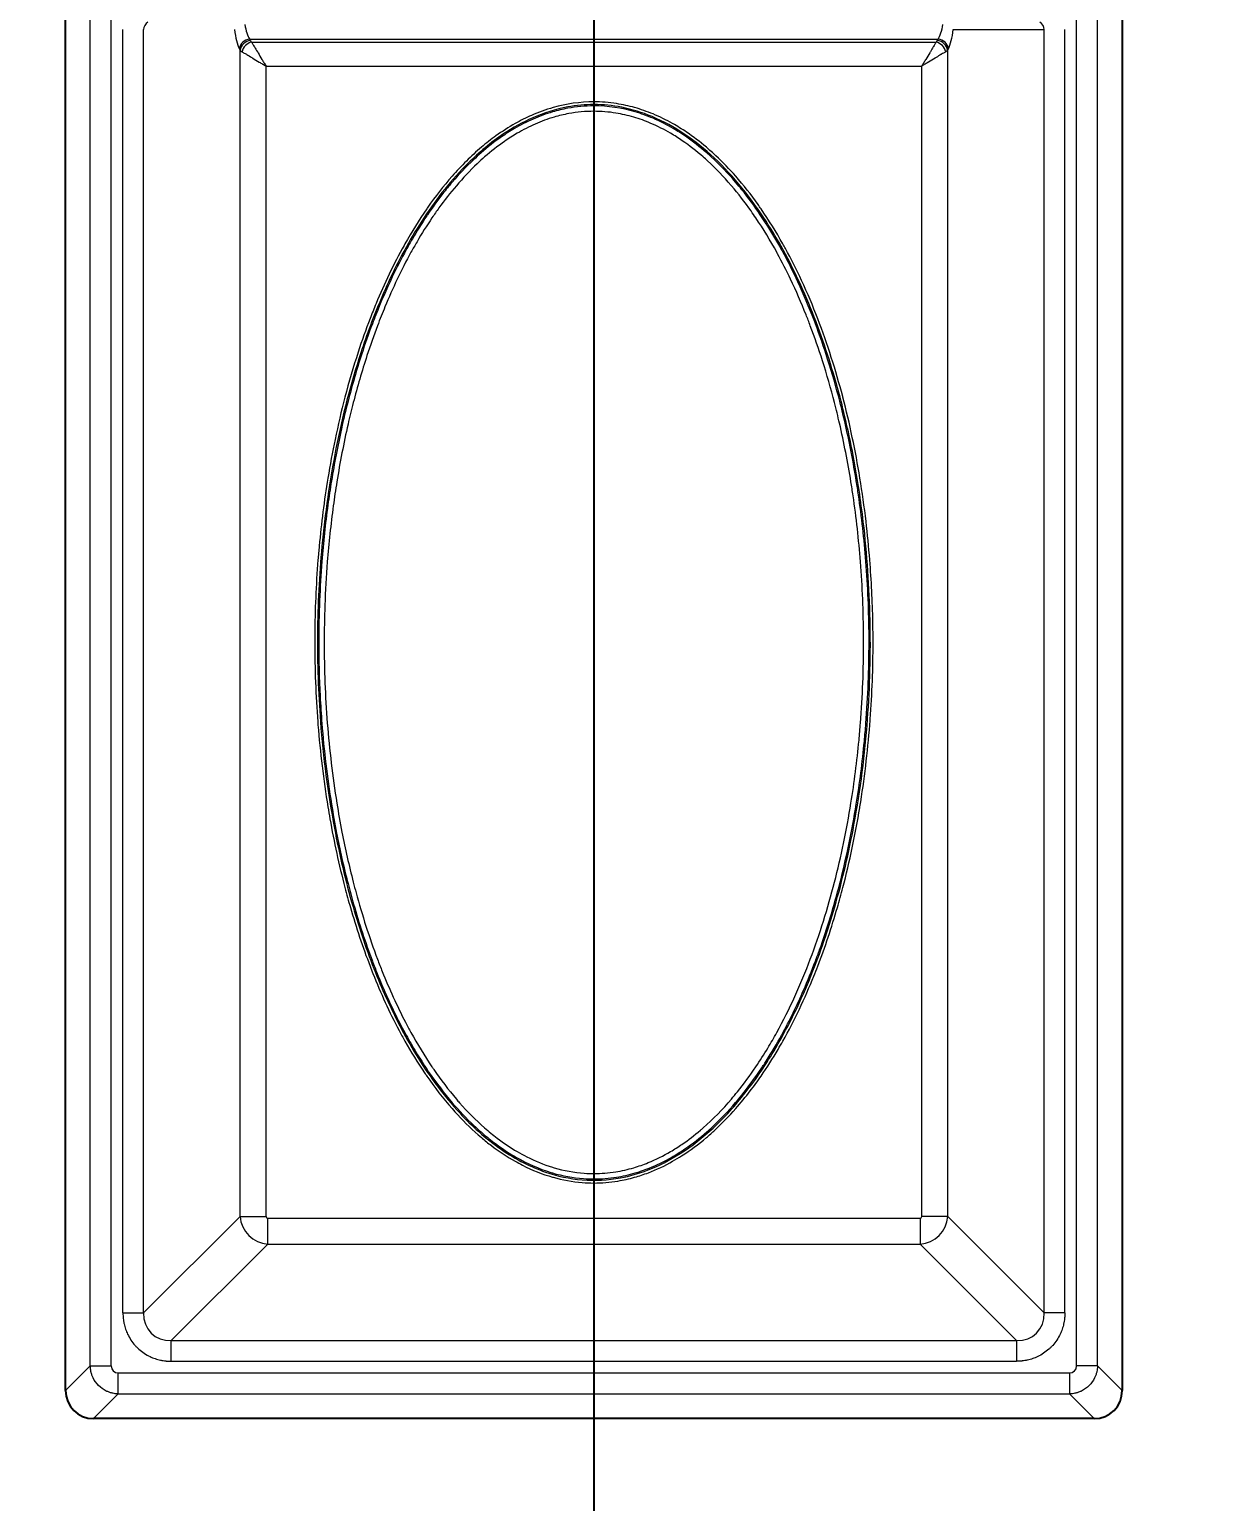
# Model space of a CAD drawing. Header units: millimetres. Extents: x 0 to 1486, y 0 to 1051.
# Drawn here: x 816.52 to 849.58, y 163.98 to 205.36 of the extents above; entities that cross this region are included whole.
import ezdxf

# ---------------------------------------------------------------- set-up
doc = ezdxf.new("R2010")
doc.units = ezdxf.units.MM
doc.header["$LTSCALE"] = 1.25
for name, color, linetype, lineweight, true_color in [('Bemaßungen(DIN)', 7, 'Continuous', 5, 0x262659), ('Sichtbare Kanten(DIN)', 7, 'Continuous', 25, 0x262659), ('Sichtbare tangentiale Kanten(DIN)', 7, 'Continuous', 15, 0x1a1a3e)]:
    doc.layers.add(name, color=color, linetype=linetype, lineweight=lineweight, true_color=true_color)
doc.styles.add('Aktuell-DINGroßer Text', font='arial.ttf')
doc.dimstyles.new('STANDARD-DIN', dxfattribs={"dimscale": 1.25, "dimtxt": 5.25, "dimasz": 2.5, "dimexe": 3.175, "dimexo": 0, "dimgap": 0.8, "dimtad": 1, "dimrnd": 1e-08, "dimtxsty": 'Aktuell-DINGroßer Text', "dimcen": 0.09, "dimdle": 10, "dimclrd": 256, "dimclre": 256, "dimclrt": 256, "dimazin": 2, "dimtfac": 0.666667, "dimtmove": 0, "dimatfit": 3, "dimfxl": 1, "dimtolj": 1, "dimlwd": 25, "dimlwe": 25, "dimarcsym": 0})

# ---------------------------------------------------------------- blocks, each defined once
blk = doc.blocks.new('_DotSmall')
at = {"color": 0, "linetype": 'ByBlock', "const_width": 0.5}
blk.add_lwpolyline([(-0.0625, 0, 1), (0.0625, 0, 1)], format="xyb", close=True, dxfattribs=at)
blk = doc.blocks.new('*D108')
at = {"layer": 'Bemaßungen(DIN)', "color": 250, "linetype": 'Continuous', "lineweight": 25, "true_color": 0x3f3f3f, "transparency": 16777216}
for p, q in [((798.888, 223.658), (798.888, 107.189)), ((832.388, 223.658), (832.388, 107.189)), ((802.013, 111.158), (832.388, 111.158))]:
    blk.add_line(p, q, dxfattribs=at)
at = {"layer": 'Bemaßungen(DIN)', "color": 250, "linetype": 'Continuous', "true_color": 0x3f3f3f, "transparency": 16777216}
blk.add_solid([(802.013, 111.679), (802.013, 110.637), (798.888, 111.158)], dxfattribs=at)
at = {"layer": 'Defpoints', "color": 0, "linetype": 'Continuous', "transparency": 16777216}
for p in [(798.888, 223.658), (832.388, 223.658), (832.388, 111.158)]:
    blk.add_point(p, dxfattribs=at)
at = {"layer": 'Bemaßungen(DIN)', "color": 250, "linetype": 'Continuous', "lineweight": 25, "true_color": 0x3f3f3f, "transparency": 16777216, "xscale": 3.125, "yscale": 3.125, "zscale": 3.125}
blk.add_blockref('_DotSmall', (832.388, 111.158), dxfattribs=at)
at = {"layer": 'Bemaßungen(DIN)', "color": 179, "linetype": 'Continuous', "lineweight": 25, "true_color": 0x262659, "transparency": 16777216, "insert": (801.532, 120.046), "char_height": 6.5625, "attachment_point": 1, "style": 'Aktuell-DINGroßer Text'}
blk.add_mtext('\\A1;33,5{\\H4.375;±0,1}', dxfattribs=at)
blk = doc.blocks.new('*D109')
at = {"layer": 'Bemaßungen(DIN)', "color": 250, "linetype": 'Continuous', "lineweight": 25, "true_color": 0x3f3f3f, "transparency": 16777216}
for p, q in [((832.388, 223.658), (832.388, 107.189)), ((865.888, 223.658), (865.888, 107.189)), ((832.388, 111.158), (865.888, 111.158))]:
    blk.add_line(p, q, dxfattribs=at)
at = {"layer": 'Defpoints', "color": 0, "linetype": 'Continuous', "transparency": 16777216}
for p in [(832.388, 223.658), (865.888, 223.658), (865.888, 111.158)]:
    blk.add_point(p, dxfattribs=at)
at = {"layer": 'Bemaßungen(DIN)', "color": 250, "linetype": 'Continuous', "lineweight": 25, "true_color": 0x3f3f3f, "transparency": 16777216, "xscale": 3.125, "yscale": 3.125, "zscale": 3.125, "rotation": 180}
blk.add_blockref('_DotSmall', (832.388, 111.158), dxfattribs=at)
at = {"layer": 'Bemaßungen(DIN)', "color": 250, "linetype": 'Continuous', "lineweight": 25, "true_color": 0x3f3f3f, "transparency": 16777216, "xscale": 3.125, "yscale": 3.125, "zscale": 3.125}
blk.add_blockref('_DotSmall', (865.888, 111.158), dxfattribs=at)
at = {"layer": 'Bemaßungen(DIN)', "color": 179, "linetype": 'Continuous', "lineweight": 25, "true_color": 0x262659, "transparency": 16777216, "insert": (835.057, 120.046), "char_height": 6.5625, "attachment_point": 1, "style": 'Aktuell-DINGroßer Text'}
blk.add_mtext('\\A1;33,5{\\H4.375;±0,1}', dxfattribs=at)

msp = doc.modelspace()

# ---------------------------------------------------------------- linework, layer by layer
at = {"layer": 'Sichtbare Kanten(DIN)'}
for p, q in [((817.538, 167.096), (817.538, 280.22)), ((847.238, 280.22), (847.238, 167.096)), ((846.45, 166.308), (818.326, 166.308))]:
    msp.add_line(p, q, dxfattribs=at)
for centre, major_axis in [((818.351, 167.12), (-0.583, -0.583)), ((846.426, 167.12), (0.583, -0.583))]:
    msp.add_ellipse(centre, major_axis=major_axis, ratio=0.970288, start_param=5.512866, end_param=7.053504, dxfattribs=at)
at = {"layer": 'Sichtbare tangentiale Kanten(DIN)'}
for p, q in [((818.232, 167.79), (818.232, 279.527)), ((818.823, 167.79), (818.823, 279.527)), ((845.954, 167.79), (845.954, 279.527)), ((846.545, 167.79), (846.545, 279.527)), ((819.151, 169.279), (819.151, 205.361)), ((819.733, 169.279), (819.733, 205.361)), ((842.489, 205.361), (845.044, 205.361)), ((845.044, 169.279), (845.044, 205.361)), ((845.626, 169.279), (845.626, 205.361)), ((822.714, 205.09), (842.062, 205.09)), ((822.736, 205.047), (822.714, 205.09)), ((822.768, 205.004), (842.008, 205.004)), ((842.041, 205.047), (842.062, 205.09)), ((822.445, 204.778), (822.423, 204.82)), ((822.445, 171.991), (822.445, 204.778)), ((842.332, 204.778), (842.353, 204.82)), ((842.332, 171.991), (842.332, 204.778)), ((823.172, 171.991), (823.172, 204.33)), ((823.172, 204.33), (841.604, 204.33)), ((841.604, 171.991), (841.604, 204.33)), ((832.388, 203.325), (832.388, 203.249)), ((832.388, 203.249), (832.388, 203.213)), ((832.388, 203.213), (832.388, 203.059)), ((819.733, 169.279), (822.445, 171.991)), ((822.445, 171.991), (823.172, 171.991)), ((823.221, 171.215), (823.221, 171.942)), ((823.221, 171.942), (841.556, 171.942)), ((841.556, 171.942), (841.556, 171.215)), ((842.332, 171.991), (841.604, 171.991)), ((845.044, 169.279), (842.332, 171.991)), ((820.509, 168.503), (823.221, 171.215)), ((823.221, 171.215), (841.556, 171.215)), ((844.267, 168.503), (841.556, 171.215)), ((819.151, 169.279), (819.733, 169.279)), ((845.626, 169.279), (845.044, 169.279)), ((820.509, 168.503), (844.267, 168.503)), ((820.509, 167.921), (820.509, 168.503)), ((844.267, 168.503), (844.267, 167.921)), ((817.538, 167.096), (818.232, 167.79)), ((818.232, 167.79), (818.823, 167.79)), ((820.509, 167.921), (844.267, 167.921)), ((846.545, 167.79), (845.954, 167.79)), ((847.238, 167.096), (846.545, 167.79)), ((819.02, 167.002), (819.02, 167.593)), ((819.02, 167.593), (845.757, 167.593)), ((845.757, 167.593), (845.757, 167.002)), ((818.326, 166.308), (819.02, 167.002)), ((819.02, 167.002), (845.757, 167.002)), ((846.45, 166.308), (845.757, 167.002))]:
    msp.add_line(p, q, dxfattribs=at)
for centre, major_axis, ratio, start_param, end_param in [((820.027, 205.361), (0.294, 0), 0.850826, 2.198862, 3.141444), ((822.554, 205.895), (-0.001, 1.197), 0.249407, 2.033422, 2.685728), ((822.846, 205.898), (0, 0.9), 0.332438, 2.027023, 2.68632), ((841.931, 205.898), (0, 0.9), 0.332438, 3.596865, 4.256163), ((842.223, 205.895), (0.001, 1.197), 0.249407, 3.597457, 4.249764), ((844.75, 205.361), (-0.294, 0), 0.850826, 3.141742, 4.084323), ((822.714, 204.82), (-0.267, -0.136), 0.876427, 4.292601, 5.756816), ((822.736, 204.778), (-0.267, -0.136), 0.876427, 4.292601, 5.756816), ((822.768, 204.734), (-0.212, -0.212), 0.822157, 4.024283, 5.400495), ((823.261, 205.099), (-0.539, 0), 0.439726, 0.219686, 0.413587), ((841.515, 205.099), (0.539, 0), 0.439726, 5.869599, 6.063499), ((842.008, 204.734), (0.212, -0.212), 0.822157, 0.88269, 2.258902), ((842.041, 204.778), (0.267, -0.136), 0.876427, 0.526369, 1.990584), ((842.062, 204.82), (0.267, -0.136), 0.876427, 0.526369, 1.990584), ((823.226, 204.831), (-0.803, 0), 0.281851, 0.234549, 0.438861), ((841.551, 204.831), (0.803, 0), 0.281851, 5.844325, 6.048636), ((823.224, 171.994), (0.566, -0.566), 0.950188, 3.956104, 5.468674), ((823.224, 171.994), (0.0375, 0.0375), 0.943242, 2.385308, 3.897877), ((841.553, 171.994), (-0.566, -0.566), 0.950188, 0.814511, 2.327081), ((841.553, 171.994), (-0.0375, 0.0375), 0.943242, 2.385308, 3.897877), ((820.593, 169.363), (0.65, 0.65), 0.870843, 2.385491, 3.897694), ((844.183, 169.363), (-0.65, 0.65), 0.870843, 2.385491, 3.897694), ((819.026, 167.796), (-0.146, -0.146), 0.970883, 5.512439, 7.053932), ((845.751, 167.796), (-0.146, 0.146), 0.970883, 2.370846, 3.912339)]:
    msp.add_ellipse(centre, major_axis=major_axis, ratio=ratio, start_param=start_param, end_param=end_param, dxfattribs=at)
for points, knots in [([(822.768, 205.004), (822.774, 204.995), (822.779, 204.985), (822.785, 204.975), (822.792, 204.965), (822.798, 204.954), (822.805, 204.943), (822.816, 204.924), (822.828, 204.904), (822.841, 204.883), (822.843, 204.879), (822.846, 204.874), (822.848, 204.87), (822.874, 204.827), (822.902, 204.781), (822.931, 204.732), (822.937, 204.723), (822.943, 204.713), (822.949, 204.703), (822.984, 204.644), (823.021, 204.583), (823.058, 204.52), (823.077, 204.489), (823.096, 204.457), (823.115, 204.426), (823.125, 204.41), (823.134, 204.394), (823.144, 204.378), (823.153, 204.362), (823.163, 204.346), (823.172, 204.33)], [0, 0, 0, 0, 0.0583903, 0.0583903, 0.0583903, 0.1166231, 0.1166231, 0.1166231, 0.213731, 0.213731, 0.213731, 0.233069, 0.233069, 0.233069, 0.4274621, 0.4274621, 0.4274621, 0.4661163, 0.4661163, 0.4661163, 0.6989275, 0.6989275, 0.6989275, 0.8156207, 0.8156207, 0.8156207, 0.8739806, 0.8739806, 0.8739806, 0.9322842, 0.9322842, 0.9322842, 0.9322842]), ([(842.008, 205.004), (842.003, 204.995), (841.997, 204.985), (841.991, 204.975), (841.985, 204.965), (841.978, 204.954), (841.972, 204.943), (841.961, 204.924), (841.949, 204.904), (841.936, 204.883), (841.933, 204.879), (841.931, 204.874), (841.928, 204.87), (841.903, 204.827), (841.875, 204.781), (841.845, 204.732), (841.84, 204.723), (841.834, 204.713), (841.828, 204.703), (841.792, 204.644), (841.756, 204.583), (841.718, 204.52), (841.699, 204.489), (841.68, 204.457), (841.661, 204.426), (841.652, 204.41), (841.642, 204.394), (841.633, 204.378), (841.623, 204.362), (841.614, 204.346), (841.604, 204.33)], [0, 0, 0, 0, 0.0583903, 0.0583903, 0.0583903, 0.1166231, 0.1166231, 0.1166231, 0.2137311, 0.2137311, 0.2137311, 0.233069, 0.233069, 0.233069, 0.4274621, 0.4274621, 0.4274621, 0.4661163, 0.4661163, 0.4661163, 0.6989275, 0.6989275, 0.6989275, 0.8156207, 0.8156207, 0.8156207, 0.8739806, 0.8739806, 0.8739806, 0.9322842, 0.9322842, 0.9322842, 0.9322842]), ([(822.499, 204.734), (822.508, 204.729), (822.517, 204.723), (822.528, 204.717), (822.538, 204.711), (822.549, 204.705), (822.56, 204.698), (822.579, 204.687), (822.599, 204.675), (822.62, 204.662), (822.624, 204.66), (822.628, 204.657), (822.632, 204.654), (822.675, 204.629), (822.722, 204.601), (822.77, 204.572), (822.78, 204.566), (822.79, 204.56), (822.799, 204.554), (822.858, 204.519), (822.92, 204.482), (822.982, 204.444), (823.014, 204.425), (823.045, 204.407), (823.077, 204.387), (823.093, 204.378), (823.109, 204.368), (823.125, 204.359), (823.14, 204.349), (823.156, 204.34), (823.172, 204.33)], [0, 0, 0, 0, 0.0583903, 0.0583903, 0.0583903, 0.1166231, 0.1166231, 0.1166231, 0.213731, 0.213731, 0.213731, 0.233069, 0.233069, 0.233069, 0.4274621, 0.4274621, 0.4274621, 0.4661163, 0.4661163, 0.4661163, 0.6989275, 0.6989275, 0.6989275, 0.8156207, 0.8156207, 0.8156207, 0.8739806, 0.8739806, 0.8739806, 0.9322842, 0.9322842, 0.9322842, 0.9322842]), ([(842.278, 204.734), (842.269, 204.729), (842.259, 204.723), (842.249, 204.717), (842.239, 204.711), (842.228, 204.705), (842.217, 204.698), (842.198, 204.687), (842.178, 204.675), (842.157, 204.662), (842.153, 204.66), (842.148, 204.657), (842.144, 204.654), (842.101, 204.629), (842.055, 204.601), (842.006, 204.572), (841.997, 204.566), (841.987, 204.56), (841.977, 204.554), (841.918, 204.519), (841.857, 204.482), (841.794, 204.444), (841.763, 204.425), (841.731, 204.407), (841.7, 204.387), (841.684, 204.378), (841.668, 204.368), (841.652, 204.359), (841.636, 204.349), (841.62, 204.34), (841.604, 204.33)], [0, 0, 0, 0, 0.0583903, 0.0583903, 0.0583903, 0.1166231, 0.1166231, 0.1166231, 0.2137311, 0.2137311, 0.2137311, 0.233069, 0.233069, 0.233069, 0.4274621, 0.4274621, 0.4274621, 0.4661163, 0.4661163, 0.4661163, 0.6989275, 0.6989275, 0.6989275, 0.8156207, 0.8156207, 0.8156207, 0.8739806, 0.8739806, 0.8739806, 0.9322842, 0.9322842, 0.9322842, 0.9322842]), ([(832.388, 203.325), (832.601, 203.325), (832.815, 203.308), (833.025, 203.275), (833.197, 203.248), (833.367, 203.211), (833.534, 203.164), (833.71, 203.114), (833.882, 203.054), (834.051, 202.984), (834.24, 202.905), (834.423, 202.815), (834.601, 202.715), (834.733, 202.64), (834.863, 202.56), (834.989, 202.475), (835.183, 202.343), (835.37, 202.2), (835.549, 202.049), (835.641, 201.971), (835.73, 201.891), (835.817, 201.81), (836.012, 201.627), (836.198, 201.435), (836.374, 201.234), (836.598, 200.98), (836.807, 200.714), (837.003, 200.438), (837.031, 200.398), (837.059, 200.358), (837.087, 200.318), (837.307, 200), (837.511, 199.671), (837.7, 199.334), (837.725, 199.29), (837.75, 199.246), (837.774, 199.202), (837.935, 198.907), (838.086, 198.606), (838.228, 198.301), (838.391, 197.948), (838.542, 197.59), (838.681, 197.227), (838.956, 196.512), (839.187, 195.78), (839.381, 195.04), (839.383, 195.034), (839.384, 195.028), (839.386, 195.022), (839.582, 194.273), (839.74, 193.515), (839.865, 192.751), (839.932, 192.346), (839.989, 191.939), (840.037, 191.531), (840.079, 191.171), (840.115, 190.809), (840.143, 190.447), (840.189, 189.868), (840.218, 189.287), (840.229, 188.706), (840.233, 188.513), (840.235, 188.321), (840.235, 188.129), (840.235, 187.408), (840.209, 186.688), (840.156, 185.97), (840.152, 185.917), (840.148, 185.863), (840.144, 185.81), (840.082, 185.039), (839.99, 184.27), (839.865, 183.506), (839.864, 183.498), (839.863, 183.49), (839.861, 183.483), (839.737, 182.727), (839.58, 181.976), (839.386, 181.236), (839.337, 181.049), (839.286, 180.863), (839.233, 180.678), (839.071, 180.12), (838.888, 179.568), (838.679, 179.026), (838.644, 178.933), (838.607, 178.84), (838.57, 178.747), (838.318, 178.122), (838.031, 177.511), (837.701, 176.923), (837.656, 176.845), (837.611, 176.767), (837.566, 176.689), (837.415, 176.434), (837.256, 176.183), (837.087, 175.939), (836.989, 175.798), (836.887, 175.658), (836.783, 175.522), (836.652, 175.351), (836.516, 175.185), (836.374, 175.023), (836.189, 174.813), (835.995, 174.611), (835.789, 174.421), (835.711, 174.349), (835.631, 174.278), (835.549, 174.209), (835.329, 174.023), (835.097, 173.85), (834.854, 173.695), (834.771, 173.642), (834.686, 173.591), (834.601, 173.543), (834.382, 173.419), (834.154, 173.311), (833.919, 173.221), (833.793, 173.173), (833.664, 173.13), (833.534, 173.093), (833.379, 173.049), (833.221, 173.014), (833.063, 172.988), (832.84, 172.951), (832.614, 172.932), (832.388, 172.932), (832.277, 172.932), (832.166, 172.937), (832.055, 172.946), (831.781, 172.968), (831.508, 173.018), (831.243, 173.093), (831.238, 173.094), (831.234, 173.096), (831.229, 173.097), (830.937, 173.18), (830.654, 173.294), (830.383, 173.431), (830.313, 173.467), (830.244, 173.504), (830.176, 173.543), (829.944, 173.674), (829.721, 173.822), (829.509, 173.983), (829.413, 174.056), (829.319, 174.131), (829.227, 174.209), (828.992, 174.408), (828.77, 174.623), (828.56, 174.848), (828.507, 174.906), (828.454, 174.964), (828.402, 175.023), (828.147, 175.314), (827.91, 175.621), (827.69, 175.939), (827.67, 175.968), (827.65, 175.997), (827.631, 176.026), (827.433, 176.317), (827.248, 176.617), (827.076, 176.923), (827.02, 177.022), (826.966, 177.121), (826.913, 177.221), (826.638, 177.739), (826.395, 178.273), (826.179, 178.818), (826.151, 178.887), (826.124, 178.956), (826.097, 179.026), (825.889, 179.568), (825.705, 180.12), (825.544, 180.678), (825.49, 180.863), (825.439, 181.049), (825.39, 181.236), (825.223, 181.875), (825.083, 182.521), (824.968, 183.172), (824.948, 183.283), (824.929, 183.395), (824.911, 183.506), (824.786, 184.27), (824.694, 185.039), (824.633, 185.81), (824.631, 185.838), (824.628, 185.867), (824.626, 185.895), (824.57, 186.638), (824.542, 187.383), (824.542, 188.129), (824.542, 188.2), (824.542, 188.27), (824.542, 188.341), (824.547, 189.044), (824.577, 189.747), (824.633, 190.447), (824.643, 190.578), (824.654, 190.708), (824.667, 190.838), (824.726, 191.478), (824.807, 192.117), (824.911, 192.751), (824.971, 193.114), (825.038, 193.477), (825.113, 193.837), (825.196, 194.234), (825.288, 194.629), (825.39, 195.022), (825.502, 195.448), (825.626, 195.872), (825.763, 196.291), (825.866, 196.607), (825.978, 196.921), (826.097, 197.231), (826.152, 197.373), (826.208, 197.514), (826.266, 197.654), (826.497, 198.214), (826.757, 198.761), (827.052, 199.29), (827.06, 199.305), (827.068, 199.319), (827.076, 199.334), (827.266, 199.671), (827.469, 200), (827.69, 200.318), (827.699, 200.332), (827.709, 200.346), (827.719, 200.36), (827.931, 200.663), (828.158, 200.956), (828.402, 201.234), (828.531, 201.38), (828.664, 201.522), (828.803, 201.659), (828.939, 201.794), (829.081, 201.924), (829.227, 202.049), (829.359, 202.161), (829.496, 202.268), (829.636, 202.369), (829.81, 202.494), (829.99, 202.61), (830.175, 202.715), (830.325, 202.799), (830.48, 202.877), (830.637, 202.946), (830.834, 203.032), (831.036, 203.105), (831.243, 203.164), (831.615, 203.269), (832.002, 203.325), (832.388, 203.325)], [0, 0, 0, 0, 0.639708, 0.639708, 0.639708, 1.160348, 1.160348, 1.160348, 1.708499, 1.708499, 1.708499, 2.321068, 2.321068, 2.321068, 2.777127, 2.777127, 2.777127, 3.481707, 3.481707, 3.481707, 3.840961, 3.840961, 3.840961, 4.642216, 4.642216, 4.642216, 5.656868, 5.656868, 5.656868, 5.802986, 5.802986, 5.802986, 6.963587, 6.963587, 6.963587, 7.114552, 7.114552, 7.114552, 8.124051, 8.124051, 8.124051, 9.289556, 9.289556, 9.289556, 11.587453, 11.587453, 11.587453, 11.605982, 11.605982, 11.605982, 13.927144, 13.927144, 13.927144, 15.159529, 15.159529, 15.159529, 16.248341, 16.248341, 16.248341, 17.992352, 17.992352, 17.992352, 18.569576, 18.569576, 18.569576, 20.730291, 20.730291, 20.730291, 20.890769, 20.890769, 20.890769, 23.211965, 23.211965, 23.211965, 23.235727, 23.235727, 23.235727, 25.53318, 25.53318, 25.53318, 26.112017, 26.112017, 26.112017, 27.854377, 27.854377, 27.854377, 28.153739, 28.153739, 28.153739, 30.175566, 30.175566, 30.175566, 30.445968, 30.445968, 30.445968, 31.33622, 31.33622, 31.33622, 31.85246, 31.85246, 31.85246, 32.496894, 32.496894, 32.496894, 33.336993, 33.336993, 33.336993, 33.657412, 33.657412, 33.657412, 34.522413, 34.522413, 34.522413, 34.818036, 34.818036, 34.818036, 35.57249, 35.57249, 35.57249, 35.978641, 35.978641, 35.978641, 36.46173, 36.46173, 36.46173, 37.139135, 37.139135, 37.139135, 37.472442, 37.472442, 37.472442, 38.299742, 38.299742, 38.299742, 38.313597, 38.313597, 38.313597, 39.224503, 39.224503, 39.224503, 39.460285, 39.460285, 39.460285, 40.259784, 40.259784, 40.259784, 40.620853, 40.620853, 40.620853, 41.545701, 41.545701, 41.545701, 41.781511, 41.781511, 41.781511, 42.942132, 42.942132, 42.942132, 43.047049, 43.047049, 43.047049, 44.102719, 44.102719, 44.102719, 44.442229, 44.442229, 44.442229, 46.200033, 46.200033, 46.200033, 46.423921, 46.423921, 46.423921, 48.166433, 48.166433, 48.166433, 48.745108, 48.745108, 48.745108, 50.727284, 50.727284, 50.727284, 51.066318, 51.066318, 51.066318, 53.387519, 53.387519, 53.387519, 53.473034, 53.473034, 53.473034, 55.708716, 55.708716, 55.708716, 55.921312, 55.921312, 55.921312, 58.029915, 58.029915, 58.029915, 58.421576, 58.421576, 58.421576, 60.351166, 60.351166, 60.351166, 61.455449, 61.455449, 61.455449, 62.672368, 62.672368, 62.672368, 63.995258, 63.995258, 63.995258, 64.993535, 64.993535, 64.993535, 65.448701, 65.448701, 65.448701, 67.264643, 67.264643, 67.264643, 67.314699, 67.314699, 67.314699, 68.475297, 68.475297, 68.475297, 68.525889, 68.525889, 68.525889, 69.636002, 69.636002, 69.636002, 70.220476, 70.220476, 70.220476, 70.796631, 70.796631, 70.796631, 71.316647, 71.316647, 71.316647, 71.957253, 71.957253, 71.957253, 72.473802, 72.473802, 72.473802, 73.117889, 73.117889, 73.117889, 74.278288, 74.278288, 74.278288, 74.278288]), ([(832.388, 203.249), (832.65, 203.249), (833.209, 203.193), (834.083, 202.923), (834.962, 202.439), (835.811, 201.748), (836.571, 200.92), (837.202, 200.037), (837.935, 198.801), (838.672, 197.157), (839.297, 195.172), (839.715, 193.286), (840.029, 191.196), (840.195, 188.752), (840.122, 185.897), (839.782, 183.2), (839.224, 180.794), (838.507, 178.683), (837.664, 176.92), (836.706, 175.491), (835.801, 174.488), (834.869, 173.754), (833.98, 173.295), (833.047, 173.027), (832.065, 172.973), (831.144, 173.173), (830.39, 173.496), (829.76, 173.875), (829.158, 174.351), (828.554, 174.946), (827.985, 175.635), (827.444, 176.429), (826.839, 177.483), (826.195, 178.899), (825.556, 180.789), (825.005, 183.145), (824.674, 185.714), (824.585, 188.367), (824.713, 190.938), (825.09, 193.59), (825.682, 195.915), (826.383, 197.801), (826.994, 199.068), (827.61, 200.087), (828.183, 200.882), (828.908, 201.694), (829.733, 202.387), (830.683, 202.92), (831.551, 203.193), (832.141, 203.249), (832.388, 203.249)], [0, 0, 0, 0, 0.801473, 1.708499, 2.777127, 3.840961, 5.018658, 6.172353, 7.114552, 9.351003, 11.587453, 13.373491, 15.159529, 17.94491, 20.730291, 23.740723, 26.112017, 28.153739, 30.445968, 31.987116, 33.336993, 34.522413, 35.57249, 36.368743, 37.472442, 38.554664, 39.224503, 39.965544, 40.78815, 41.545701, 42.532728, 43.487478, 44.442229, 46.200033, 48.166433, 50.445565, 53.473034, 55.947305, 58.421576, 61.208417, 63.995258, 65.629951, 67.264643, 68.228999, 69.222094, 70.220476, 71.519846, 72.473802, 73.523577, 74.278288, 74.278288, 74.278288, 74.278288]), ([(832.388, 203.213), (832.781, 203.213), (833.174, 203.152), (833.55, 203.042), (833.72, 202.992), (833.887, 202.931), (834.05, 202.862), (834.246, 202.778), (834.437, 202.681), (834.621, 202.574), (834.736, 202.506), (834.849, 202.434), (834.959, 202.359), (835.169, 202.215), (835.37, 202.057), (835.561, 201.89), (835.603, 201.853), (835.646, 201.815), (835.687, 201.777), (835.93, 201.554), (836.158, 201.316), (836.371, 201.066), (836.432, 200.995), (836.492, 200.923), (836.551, 200.85), (836.733, 200.623), (836.904, 200.389), (837.066, 200.149), (837.116, 200.075), (837.165, 200), (837.214, 199.925), (837.372, 199.678), (837.522, 199.425), (837.664, 199.168), (837.671, 199.155), (837.678, 199.142), (837.686, 199.128), (837.841, 198.844), (837.986, 198.554), (838.122, 198.261), (838.286, 197.909), (838.436, 197.552), (838.575, 197.19), (838.588, 197.156), (838.601, 197.121), (838.614, 197.086), (838.738, 196.759), (838.852, 196.429), (838.958, 196.096), (839.083, 195.703), (839.197, 195.306), (839.3, 194.907), (839.36, 194.673), (839.416, 194.438), (839.469, 194.202), (839.583, 193.695), (839.681, 193.185), (839.764, 192.672), (839.785, 192.54), (839.806, 192.408), (839.825, 192.275), (839.916, 191.655), (839.985, 191.032), (840.034, 190.407), (840.089, 189.702), (840.118, 188.994), (840.122, 188.287), (840.122, 188.234), (840.122, 188.181), (840.122, 188.129), (840.122, 187.368), (840.093, 186.608), (840.034, 185.85), (840.021, 185.685), (840.006, 185.519), (839.991, 185.353), (839.934, 184.762), (839.859, 184.172), (839.764, 183.585), (839.703, 183.205), (839.633, 182.825), (839.554, 182.448), (839.478, 182.08), (839.393, 181.714), (839.3, 181.35), (839.138, 180.722), (838.95, 180.099), (838.731, 179.488), (838.693, 179.382), (838.654, 179.276), (838.614, 179.171), (838.51, 178.895), (838.399, 178.621), (838.281, 178.349), (838.096, 177.925), (837.894, 177.507), (837.67, 177.101), (837.668, 177.097), (837.666, 177.093), (837.664, 177.089), (837.528, 176.842), (837.385, 176.6), (837.233, 176.362), (837.178, 176.277), (837.123, 176.192), (837.066, 176.109), (836.902, 175.866), (836.728, 175.629), (836.544, 175.399), (836.487, 175.329), (836.429, 175.26), (836.371, 175.191), (836.164, 174.949), (835.944, 174.718), (835.71, 174.501), (835.661, 174.456), (835.611, 174.411), (835.561, 174.367), (835.366, 174.197), (835.162, 174.038), (834.948, 173.892), (834.841, 173.819), (834.732, 173.75), (834.621, 173.684), (834.527, 173.63), (834.432, 173.578), (834.336, 173.529), (834.13, 173.425), (833.918, 173.335), (833.699, 173.262), (833.65, 173.245), (833.6, 173.23), (833.55, 173.215), (833.378, 173.164), (833.203, 173.124), (833.026, 173.096), (832.815, 173.062), (832.602, 173.045), (832.388, 173.045), (832.29, 173.045), (832.191, 173.048), (832.093, 173.056), (831.799, 173.078), (831.508, 173.132), (831.226, 173.215), (831.21, 173.22), (831.193, 173.225), (831.177, 173.23), (830.839, 173.334), (830.515, 173.479), (830.21, 173.653), (830.192, 173.663), (830.174, 173.674), (830.156, 173.684), (829.955, 173.802), (829.763, 173.932), (829.578, 174.072), (829.454, 174.166), (829.333, 174.265), (829.216, 174.367), (829.148, 174.426), (829.082, 174.487), (829.016, 174.548), (828.801, 174.751), (828.598, 174.966), (828.407, 175.19), (828.176, 175.46), (827.962, 175.742), (827.762, 176.033), (827.745, 176.058), (827.727, 176.083), (827.71, 176.109), (827.601, 176.27), (827.496, 176.435), (827.394, 176.602), (827.297, 176.762), (827.203, 176.925), (827.113, 177.089), (827.01, 177.275), (826.912, 177.463), (826.818, 177.653), (826.629, 178.036), (826.457, 178.426), (826.298, 178.821), (826.252, 178.937), (826.206, 179.054), (826.162, 179.171), (825.964, 179.696), (825.789, 180.229), (825.635, 180.768), (825.58, 180.961), (825.527, 181.155), (825.477, 181.35), (825.356, 181.819), (825.25, 182.292), (825.158, 182.767), (825.105, 183.039), (825.056, 183.312), (825.012, 183.585), (824.891, 184.336), (824.802, 185.092), (824.742, 185.85), (824.722, 186.106), (824.706, 186.363), (824.693, 186.619), (824.667, 187.122), (824.654, 187.625), (824.654, 188.129), (824.654, 188.522), (824.662, 188.916), (824.678, 189.31), (824.692, 189.676), (824.714, 190.042), (824.743, 190.407), (824.784, 190.937), (824.84, 191.465), (824.911, 191.991), (824.942, 192.219), (824.976, 192.446), (825.012, 192.672), (825.092, 193.163), (825.185, 193.651), (825.292, 194.136), (825.35, 194.394), (825.411, 194.651), (825.477, 194.907), (825.592, 195.355), (825.721, 195.8), (825.865, 196.24), (825.957, 196.524), (826.056, 196.806), (826.162, 197.086), (826.193, 197.169), (826.225, 197.251), (826.258, 197.334), (826.4, 197.694), (826.553, 198.051), (826.72, 198.402), (826.844, 198.661), (826.974, 198.917), (827.113, 199.168), (827.169, 199.27), (827.226, 199.371), (827.285, 199.472), (827.414, 199.692), (827.549, 199.909), (827.692, 200.122), (827.698, 200.131), (827.704, 200.14), (827.71, 200.149), (827.847, 200.352), (827.991, 200.551), (828.143, 200.745), (828.228, 200.854), (828.315, 200.961), (828.405, 201.067), (828.594, 201.287), (828.793, 201.498), (829.004, 201.698), (829.074, 201.763), (829.144, 201.828), (829.216, 201.89), (829.399, 202.051), (829.591, 202.202), (829.792, 202.341), (829.91, 202.423), (830.031, 202.501), (830.155, 202.574), (830.325, 202.673), (830.5, 202.763), (830.68, 202.842), (830.857, 202.92), (831.04, 202.987), (831.226, 203.042), (831.367, 203.083), (831.51, 203.118), (831.654, 203.144), (831.896, 203.189), (832.142, 203.213), (832.388, 203.213)], [0, 0, 0, 0, 1.13436, 1.13436, 1.13436, 1.648132, 1.648132, 1.648132, 2.268893, 2.268893, 2.268893, 2.658644, 2.658644, 2.658644, 3.403508, 3.403508, 3.403508, 3.570243, 3.570243, 3.570243, 4.538009, 4.538009, 4.538009, 4.814995, 4.814995, 4.814995, 5.672522, 5.672522, 5.672522, 5.936787, 5.936787, 5.936787, 6.807049, 6.807049, 6.807049, 6.85221, 6.85221, 6.85221, 7.813767, 7.813767, 7.813767, 8.965202, 8.965202, 8.965202, 9.076064, 9.076064, 9.076064, 10.116636, 10.116636, 10.116636, 11.345066, 11.345066, 11.345066, 12.065149, 12.065149, 12.065149, 13.614093, 13.614093, 13.614093, 14.013663, 14.013663, 14.013663, 15.88308, 15.88308, 15.88308, 17.995019, 17.995019, 17.995019, 18.152131, 18.152131, 18.152131, 20.421151, 20.421151, 20.421151, 20.917399, 20.917399, 20.917399, 22.690238, 22.690238, 22.690238, 23.83978, 23.83978, 23.83978, 24.959232, 24.959232, 24.959232, 26.893631, 26.893631, 26.893631, 27.228211, 27.228211, 27.228211, 28.107348, 28.107348, 28.107348, 29.483886, 29.483886, 29.483886, 29.497213, 29.497213, 29.497213, 30.332062, 30.332062, 30.332062, 30.631736, 30.631736, 30.631736, 31.500075, 31.500075, 31.500075, 31.766262, 31.766262, 31.766262, 32.704434, 32.704434, 32.704434, 32.900755, 32.900755, 32.900755, 33.658217, 33.658217, 33.658217, 34.035302, 34.035302, 34.035302, 34.350766, 34.350766, 34.350766, 35.019428, 35.019428, 35.019428, 35.169775, 35.169775, 35.169775, 35.688089, 35.688089, 35.688089, 36.304253, 36.304253, 36.304253, 36.588432, 36.588432, 36.588432, 37.438768, 37.438768, 37.438768, 37.488776, 37.488776, 37.488776, 38.512582, 38.512582, 38.512582, 38.573276, 38.573276, 38.573276, 39.250927, 39.250927, 39.250927, 39.707763, 39.707763, 39.707763, 39.971507, 39.971507, 39.971507, 40.840853, 40.840853, 40.840853, 41.886498, 41.886498, 41.886498, 41.976802, 41.976802, 41.976802, 42.555048, 42.555048, 42.555048, 43.111289, 43.111289, 43.111289, 43.74126, 43.74126, 43.74126, 45.007841, 45.007841, 45.007841, 45.380295, 45.380295, 45.380295, 47.050279, 47.050279, 47.050279, 47.649332, 47.649332, 47.649332, 49.092716, 49.092716, 49.092716, 49.918292, 49.918292, 49.918292, 52.18734, 52.18734, 52.18734, 52.954306, 52.954306, 52.954306, 54.456398, 54.456398, 54.456398, 55.632024, 55.632024, 55.632024, 56.72542, 56.72542, 56.72542, 58.309742, 58.309742, 58.309742, 58.994445, 58.994445, 58.994445, 60.475949, 60.475949, 60.475949, 61.263459, 61.263459, 61.263459, 62.642156, 62.642156, 62.642156, 63.532468, 63.532468, 63.532468, 63.795658, 63.795658, 63.795658, 64.94916, 64.94916, 64.94916, 65.801482, 65.801482, 65.801482, 66.146102, 66.146102, 66.146102, 66.904062, 66.904062, 66.904062, 66.935983, 66.935983, 66.935983, 67.662022, 67.662022, 67.662022, 68.070543, 68.070543, 68.070543, 68.924954, 68.924954, 68.924954, 69.205049, 69.205049, 69.205049, 69.919449, 69.919449, 69.919449, 70.33964, 70.33964, 70.33964, 70.911285, 70.911285, 70.911285, 71.474241, 71.474241, 71.474241, 71.898749, 71.898749, 71.898749, 72.608523, 72.608523, 72.608523, 72.608523]), ([(832.388, 203.059), (832.595, 203.059), (832.802, 203.042), (833.006, 203.009), (833.175, 202.982), (833.343, 202.944), (833.507, 202.895), (833.671, 202.847), (833.832, 202.788), (833.99, 202.721), (834.18, 202.64), (834.365, 202.546), (834.544, 202.441), (834.656, 202.376), (834.765, 202.306), (834.872, 202.233), (835.077, 202.092), (835.273, 201.938), (835.46, 201.775), (835.502, 201.738), (835.543, 201.701), (835.584, 201.664), (835.818, 201.449), (836.038, 201.219), (836.245, 200.978), (836.248, 200.975), (836.251, 200.971), (836.255, 200.967), (836.449, 200.74), (836.632, 200.502), (836.805, 200.258), (836.85, 200.193), (836.895, 200.129), (836.939, 200.063), (837.151, 199.75), (837.347, 199.426), (837.53, 199.095), (837.537, 199.081), (837.544, 199.068), (837.551, 199.055), (837.68, 198.82), (837.801, 198.581), (837.916, 198.339), (838.073, 198.01), (838.218, 197.676), (838.353, 197.337), (838.393, 197.236), (838.432, 197.134), (838.471, 197.032), (838.594, 196.708), (838.707, 196.38), (838.812, 196.049), (838.937, 195.659), (839.049, 195.265), (839.151, 194.869), (839.201, 194.676), (839.248, 194.483), (839.292, 194.29), (839.418, 193.746), (839.524, 193.198), (839.613, 192.648), (839.634, 192.516), (839.654, 192.385), (839.674, 192.253), (839.764, 191.636), (839.833, 191.017), (839.881, 190.396), (839.936, 189.694), (839.965, 188.99), (839.969, 188.286), (839.969, 188.233), (839.969, 188.181), (839.969, 188.129), (839.969, 187.372), (839.94, 186.616), (839.881, 185.862), (839.869, 185.702), (839.855, 185.542), (839.84, 185.382), (839.783, 184.789), (839.708, 184.198), (839.613, 183.609), (839.552, 183.231), (839.482, 182.854), (839.404, 182.479), (839.328, 182.114), (839.244, 181.75), (839.151, 181.389), (838.963, 180.656), (838.738, 179.933), (838.471, 179.225), (838.204, 178.517), (837.894, 177.825), (837.53, 177.163), (837.448, 177.015), (837.364, 176.868), (837.277, 176.723), (837.169, 176.544), (837.057, 176.368), (836.939, 176.194), (836.777, 175.955), (836.606, 175.721), (836.424, 175.496), (836.369, 175.426), (836.312, 175.358), (836.254, 175.291), (836.008, 175.003), (835.744, 174.731), (835.46, 174.482), (835.434, 174.46), (835.408, 174.438), (835.383, 174.416), (835.216, 174.275), (835.042, 174.141), (834.862, 174.018), (834.758, 173.947), (834.652, 173.88), (834.543, 173.816), (834.341, 173.698), (834.131, 173.593), (833.915, 173.505), (833.781, 173.451), (833.645, 173.403), (833.507, 173.362), (833.341, 173.313), (833.172, 173.274), (833.002, 173.247), (832.799, 173.214), (832.594, 173.198), (832.388, 173.198), (832.298, 173.198), (832.209, 173.201), (832.119, 173.207), (831.832, 173.227), (831.546, 173.28), (831.27, 173.362), (831.254, 173.367), (831.238, 173.371), (831.222, 173.376), (830.974, 173.453), (830.733, 173.552), (830.502, 173.669), (830.411, 173.716), (830.321, 173.765), (830.233, 173.816), (830.038, 173.931), (829.851, 174.057), (829.671, 174.194), (829.549, 174.286), (829.431, 174.382), (829.317, 174.482), (829.067, 174.701), (828.833, 174.937), (828.614, 175.185), (828.583, 175.22), (828.552, 175.255), (828.522, 175.291), (828.296, 175.555), (828.085, 175.833), (827.888, 176.12), (827.871, 176.145), (827.854, 176.169), (827.837, 176.194), (827.625, 176.508), (827.429, 176.831), (827.247, 177.163), (827.194, 177.258), (827.143, 177.354), (827.092, 177.451), (826.851, 177.915), (826.635, 178.392), (826.44, 178.878), (826.394, 178.993), (826.349, 179.109), (826.305, 179.225), (826.074, 179.838), (825.875, 180.462), (825.703, 181.094), (825.677, 181.192), (825.651, 181.29), (825.625, 181.389), (825.505, 181.855), (825.4, 182.324), (825.308, 182.797), (825.255, 183.067), (825.207, 183.338), (825.163, 183.609), (825.043, 184.356), (824.954, 185.108), (824.895, 185.862), (824.836, 186.616), (824.807, 187.372), (824.807, 188.129), (824.807, 188.476), (824.813, 188.824), (824.826, 189.172), (824.84, 189.58), (824.863, 189.988), (824.895, 190.395), (824.936, 190.922), (824.992, 191.447), (825.063, 191.971), (825.094, 192.197), (825.127, 192.423), (825.164, 192.648), (825.251, 193.189), (825.355, 193.727), (825.477, 194.261), (825.524, 194.464), (825.573, 194.667), (825.625, 194.869), (825.74, 195.314), (825.868, 195.755), (826.01, 196.192), (826.102, 196.474), (826.201, 196.754), (826.305, 197.032), (826.373, 197.211), (826.443, 197.388), (826.516, 197.565), (826.732, 198.087), (826.975, 198.599), (827.247, 199.095), (827.302, 199.195), (827.359, 199.295), (827.417, 199.394), (827.55, 199.622), (827.69, 199.845), (827.837, 200.063), (827.901, 200.157), (827.966, 200.251), (828.032, 200.343), (828.187, 200.558), (828.35, 200.766), (828.522, 200.967), (828.707, 201.183), (828.903, 201.391), (829.11, 201.587), (829.177, 201.651), (829.246, 201.714), (829.317, 201.775), (829.496, 201.932), (829.683, 202.08), (829.879, 202.215), (829.994, 202.295), (830.112, 202.371), (830.233, 202.441), (830.397, 202.538), (830.567, 202.625), (830.741, 202.702), (830.913, 202.777), (831.09, 202.842), (831.27, 202.895), (831.405, 202.935), (831.543, 202.968), (831.682, 202.994), (831.915, 203.037), (832.152, 203.059), (832.388, 203.059)], [0, 0, 0, 0, 0.620901, 0.620901, 0.620901, 1.134291, 1.134291, 1.134291, 1.648132, 1.648132, 1.648132, 2.268896, 2.268896, 2.268896, 2.658644, 2.658644, 2.658644, 3.403509, 3.403509, 3.403509, 3.570243, 3.570243, 3.570243, 4.522872, 4.522872, 4.522872, 4.538033, 4.538033, 4.538033, 5.435647, 5.435647, 5.435647, 5.672526, 5.672526, 5.672526, 6.807049, 6.807049, 6.807049, 6.85221, 6.85221, 6.85221, 7.65563, 7.65563, 7.65563, 8.748582, 8.748582, 8.748582, 9.07605, 9.07605, 9.07605, 10.116636, 10.116636, 10.116636, 11.345061, 11.345061, 11.345061, 11.940907, 11.940907, 11.940907, 13.614094, 13.614094, 13.614094, 14.013663, 14.013663, 14.013663, 15.883041, 15.883041, 15.883041, 17.995019, 17.995019, 17.995019, 18.152131, 18.152131, 18.152131, 20.421151, 20.421151, 20.421151, 20.902488, 20.902488, 20.902488, 22.690208, 22.690208, 22.690208, 23.83978, 23.83978, 23.83978, 24.959232, 24.959232, 24.959232, 27.228332, 27.228332, 27.228332, 29.497264, 29.497264, 29.497264, 30.004132, 30.004132, 30.004132, 30.631822, 30.631822, 30.631822, 31.500075, 31.500075, 31.500075, 31.766262, 31.766262, 31.766262, 32.900744, 32.900744, 32.900744, 33.002604, 33.002604, 33.002604, 33.658217, 33.658217, 33.658217, 34.035386, 34.035386, 34.035386, 34.737409, 34.737409, 34.737409, 35.169886, 35.169886, 35.169886, 35.688089, 35.688089, 35.688089, 36.304254, 36.304254, 36.304254, 36.573387, 36.573387, 36.573387, 37.438768, 37.438768, 37.438768, 37.488776, 37.488776, 37.488776, 38.267108, 38.267108, 38.267108, 38.573188, 38.573188, 38.573188, 39.250927, 39.250927, 39.250927, 39.707618, 39.707618, 39.707618, 40.702482, 40.702482, 40.702482, 40.842288, 40.842288, 40.842288, 41.886498, 41.886498, 41.886498, 41.976801, 41.976801, 41.976801, 43.111293, 43.111293, 43.111293, 43.438274, 43.438274, 43.438274, 45.007841, 45.007841, 45.007841, 45.380294, 45.380294, 45.380294, 47.344178, 47.344178, 47.344178, 47.649338, 47.649338, 47.649338, 49.092716, 49.092716, 49.092716, 49.918319, 49.918319, 49.918319, 52.187343, 52.187343, 52.187343, 54.456392, 54.456392, 54.456392, 55.49965, 55.49965, 55.49965, 56.725435, 56.725435, 56.725435, 58.309742, 58.309742, 58.309742, 58.994439, 58.994439, 58.994439, 60.637765, 60.637765, 60.637765, 61.26347, 61.26347, 61.26347, 62.642156, 62.642156, 62.642156, 63.532496, 63.532496, 63.532496, 64.10511, 64.10511, 64.10511, 65.801507, 65.801507, 65.801507, 66.146102, 66.146102, 66.146102, 66.936006, 66.936006, 66.936006, 67.277478, 67.277478, 67.277478, 68.070691, 68.070691, 68.070691, 68.924954, 68.924954, 68.924954, 69.205049, 69.205049, 69.205049, 69.919449, 69.919449, 69.919449, 70.339628, 70.339628, 70.339628, 70.911285, 70.911285, 70.911285, 71.474194, 71.474194, 71.474194, 71.898749, 71.898749, 71.898749, 72.608523, 72.608523, 72.608523, 72.608523]), ([(819.151, 169.279), (819.151, 169.253), (819.151, 169.227), (819.153, 169.201), (819.154, 169.182), (819.155, 169.163), (819.157, 169.143), (819.158, 169.137), (819.158, 169.131), (819.159, 169.124), (819.162, 169.099), (819.165, 169.073), (819.169, 169.048), (819.172, 169.035), (819.174, 169.022), (819.176, 169.01), (819.179, 168.997), (819.181, 168.985), (819.184, 168.972), (819.19, 168.947), (819.196, 168.922), (819.203, 168.898), (819.21, 168.873), (819.217, 168.849), (819.226, 168.825), (819.234, 168.801), (819.243, 168.777), (819.252, 168.753), (819.262, 168.73), (819.272, 168.706), (819.283, 168.684), (819.338, 168.569), (819.408, 168.463), (819.492, 168.369), (819.509, 168.35), (819.526, 168.331), (819.544, 168.314), (819.562, 168.296), (819.58, 168.279), (819.599, 168.262), (819.693, 168.178), (819.799, 168.108), (819.914, 168.053), (819.937, 168.042), (819.96, 168.032), (819.983, 168.022), (820.007, 168.013), (820.031, 168.004), (820.055, 167.996), (820.079, 167.987), (820.103, 167.98), (820.128, 167.973), (820.152, 167.966), (820.177, 167.96), (820.202, 167.954), (820.215, 167.951), (820.227, 167.949), (820.24, 167.946), (820.252, 167.944), (820.265, 167.941), (820.278, 167.939), (820.303, 167.935), (820.329, 167.932), (820.354, 167.929), (820.361, 167.928), (820.367, 167.928), (820.373, 167.927), (820.393, 167.925), (820.412, 167.924), (820.431, 167.923), (820.457, 167.921), (820.483, 167.921), (820.509, 167.921)], [-5.513202, -5.513202, -5.513202, -5.513202, -5.436809, -5.436809, -5.436809, -5.379514, -5.379514, -5.379514, -5.360415, -5.360415, -5.360415, -5.284022, -5.284022, -5.284022, -5.245825, -5.245825, -5.245825, -5.207629, -5.207629, -5.207629, -5.131235, -5.131235, -5.131235, -5.054842, -5.054842, -5.054842, -4.978448, -4.978448, -4.978448, -4.902055, -4.902055, -4.902055, -4.520088, -4.520088, -4.520088, -4.443694, -4.443694, -4.443694, -4.367301, -4.367301, -4.367301, -3.985334, -3.985334, -3.985334, -3.90894, -3.90894, -3.90894, -3.832547, -3.832547, -3.832547, -3.756153, -3.756153, -3.756153, -3.67976, -3.67976, -3.67976, -3.641563, -3.641563, -3.641563, -3.603367, -3.603367, -3.603367, -3.526973, -3.526973, -3.526973, -3.507875, -3.507875, -3.507875, -3.45058, -3.45058, -3.45058, -3.374186, -3.374186, -3.374186, -3.374186]), ([(845.626, 169.279), (845.626, 169.253), (845.625, 169.227), (845.624, 169.201), (845.623, 169.182), (845.621, 169.163), (845.619, 169.143), (845.619, 169.137), (845.618, 169.131), (845.617, 169.124), (845.615, 169.099), (845.611, 169.073), (845.607, 169.048), (845.605, 169.035), (845.603, 169.022), (845.6, 169.01), (845.598, 168.997), (845.595, 168.985), (845.592, 168.972), (845.587, 168.947), (845.581, 168.922), (845.574, 168.898), (845.567, 168.873), (845.559, 168.849), (845.551, 168.825), (845.542, 168.801), (845.534, 168.777), (845.524, 168.753), (845.514, 168.73), (845.504, 168.706), (845.493, 168.684), (845.439, 168.569), (845.368, 168.463), (845.285, 168.369), (845.268, 168.35), (845.251, 168.331), (845.233, 168.314), (845.215, 168.296), (845.197, 168.279), (845.178, 168.262), (845.084, 168.178), (844.977, 168.108), (844.863, 168.053), (844.84, 168.042), (844.817, 168.032), (844.793, 168.022), (844.77, 168.013), (844.746, 168.004), (844.722, 167.996), (844.698, 167.987), (844.673, 167.98), (844.649, 167.973), (844.624, 167.966), (844.599, 167.96), (844.574, 167.954), (844.562, 167.951), (844.549, 167.949), (844.537, 167.946), (844.524, 167.944), (844.511, 167.941), (844.499, 167.939), (844.473, 167.935), (844.448, 167.932), (844.422, 167.929), (844.416, 167.928), (844.409, 167.928), (844.403, 167.927), (844.384, 167.925), (844.364, 167.924), (844.345, 167.923), (844.319, 167.921), (844.293, 167.921), (844.267, 167.921)], [-5.513202, -5.513202, -5.513202, -5.513202, -5.436809, -5.436809, -5.436809, -5.379514, -5.379514, -5.379514, -5.360415, -5.360415, -5.360415, -5.284022, -5.284022, -5.284022, -5.245825, -5.245825, -5.245825, -5.207629, -5.207629, -5.207629, -5.131235, -5.131235, -5.131235, -5.054842, -5.054842, -5.054842, -4.978448, -4.978448, -4.978448, -4.902055, -4.902055, -4.902055, -4.520088, -4.520088, -4.520088, -4.443694, -4.443694, -4.443694, -4.367301, -4.367301, -4.367301, -3.985334, -3.985334, -3.985334, -3.90894, -3.90894, -3.90894, -3.832547, -3.832547, -3.832547, -3.756153, -3.756153, -3.756153, -3.67976, -3.67976, -3.67976, -3.641563, -3.641563, -3.641563, -3.603367, -3.603367, -3.603367, -3.526973, -3.526973, -3.526973, -3.507875, -3.507875, -3.507875, -3.45058, -3.45058, -3.45058, -3.374186, -3.374186, -3.374186, -3.374186]), ([(819.02, 167.002), (818.991, 167.002), (818.962, 167.005), (818.933, 167.009), (818.911, 167.011), (818.889, 167.015), (818.868, 167.02), (818.861, 167.021), (818.854, 167.023), (818.847, 167.025), (818.818, 167.032), (818.79, 167.04), (818.763, 167.05), (818.749, 167.056), (818.735, 167.061), (818.722, 167.067), (818.708, 167.072), (818.695, 167.079), (818.682, 167.085), (818.603, 167.124), (818.531, 167.176), (818.468, 167.238), (818.406, 167.301), (818.354, 167.373), (818.315, 167.452), (818.309, 167.465), (818.303, 167.478), (818.297, 167.492), (818.291, 167.505), (818.286, 167.519), (818.281, 167.533), (818.271, 167.56), (818.262, 167.588), (818.255, 167.616), (818.253, 167.624), (818.252, 167.631), (818.25, 167.638), (818.245, 167.659), (818.242, 167.681), (818.239, 167.703), (818.235, 167.731), (818.233, 167.761), (818.232, 167.79)], [-3.12982, -3.12982, -3.12982, -3.12982, -3.041776, -3.041776, -3.041776, -2.975742, -2.975742, -2.975742, -2.953731, -2.953731, -2.953731, -2.865686, -2.865686, -2.865686, -2.821663, -2.821663, -2.821663, -2.777642, -2.777642, -2.777642, -2.513508, -2.513508, -2.513508, -2.249374, -2.249374, -2.249374, -2.205353, -2.205353, -2.205353, -2.161329, -2.161329, -2.161329, -2.073285, -2.073285, -2.073285, -2.051273, -2.051273, -2.051273, -1.98524, -1.98524, -1.98524, -1.897195, -1.897195, -1.897195, -1.897195]), ([(846.545, 167.79), (846.544, 167.761), (846.542, 167.731), (846.538, 167.703), (846.535, 167.681), (846.531, 167.659), (846.526, 167.638), (846.525, 167.631), (846.523, 167.624), (846.521, 167.616), (846.514, 167.588), (846.506, 167.56), (846.496, 167.533), (846.491, 167.519), (846.485, 167.505), (846.48, 167.492), (846.474, 167.478), (846.468, 167.465), (846.461, 167.452), (846.422, 167.373), (846.37, 167.301), (846.308, 167.238), (846.246, 167.176), (846.173, 167.124), (846.094, 167.085), (846.081, 167.079), (846.068, 167.072), (846.055, 167.067), (846.041, 167.061), (846.028, 167.056), (846.014, 167.05), (845.986, 167.04), (845.958, 167.032), (845.93, 167.025), (845.923, 167.023), (845.916, 167.021), (845.909, 167.02), (845.887, 167.015), (845.866, 167.011), (845.844, 167.009), (845.815, 167.005), (845.786, 167.002), (845.757, 167.002)], [-3.12982, -3.12982, -3.12982, -3.12982, -3.041776, -3.041776, -3.041776, -2.975742, -2.975742, -2.975742, -2.953731, -2.953731, -2.953731, -2.865686, -2.865686, -2.865686, -2.821663, -2.821663, -2.821663, -2.777642, -2.777642, -2.777642, -2.513508, -2.513508, -2.513508, -2.249374, -2.249374, -2.249374, -2.205353, -2.205353, -2.205353, -2.161329, -2.161329, -2.161329, -2.073285, -2.073285, -2.073285, -2.051273, -2.051273, -2.051273, -1.98524, -1.98524, -1.98524, -1.897195, -1.897195, -1.897195, -1.897195])]:
    msp.add_open_spline(points, degree=3, knots=knots, dxfattribs=at)

# ---------------------------------------------------------------- dimensions: what is measured, and where the dimension line sits
at = {"layer": 'Bemaßungen(DIN)', "color": 250, "linetype": 'Continuous', "lineweight": 25, "true_color": 0x3f3f3f}
for base, p1, p2, override, picture, middle in [((832.388, 111.158), (798.888, 223.658), (832.388, 223.658), {"dimgap": 0.8, "dimdec": 2, "dimblk2": 'DotSmall', "dimsah": 1, "dimdle": 0, "dimtol": 1, "dimlim": 0, "dimtp": 0.1, "dimtm": 0.1, "dimtdec": 2, "dimtofl": 0, "dimatfit": 1}, '*D108', (815.626, 111.158)), ((865.888, 111.158), (832.388, 223.658), (865.888, 223.658), {"dimgap": 0.8, "dimdec": 2, "dimblk1": 'DotSmall', "dimblk2": 'DotSmall', "dimsah": 1, "dimdle": 0, "dimtol": 1, "dimlim": 0, "dimtp": 0.1, "dimtm": 0.1, "dimtdec": 2, "dimtofl": 0, "dimatfit": 1}, '*D109', (849.151, 111.158))]:
    dim = msp.add_linear_dim(base=base, p1=p1, p2=p2, angle=180, dimstyle='STANDARD-DIN', override=override, dxfattribs=at)
    dim.commit()
    dim.dimension.update_dxf_attribs({"geometry": picture, "text_midpoint": middle, "dimtype": 160})

doc.saveas('drawing.dxf')
